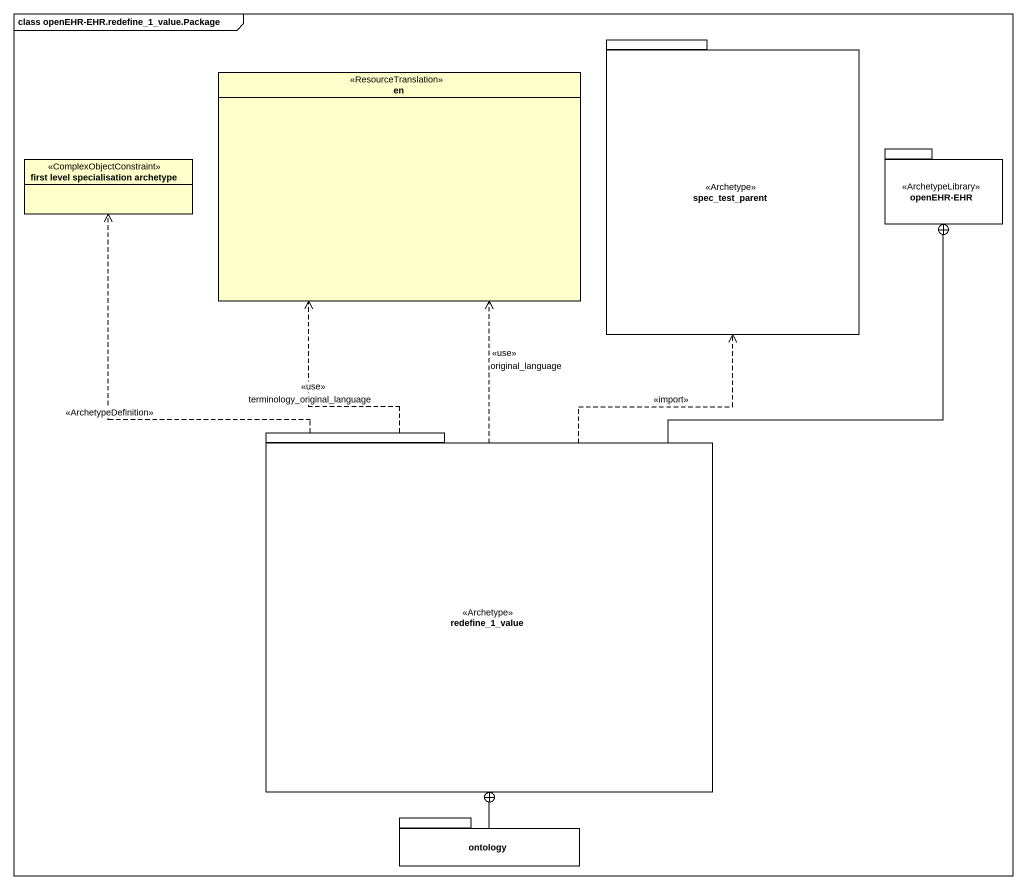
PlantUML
@startuml
mainframe class openEHR-EHR.redefine_1_value.Package
hide circle
hide empty members
package spec_test_parent <<Archetype>> {
}
enum en <<ResourceTranslation>>
class "first level specialisation archetype" as first_level_specialisation <<ComplexObjectConstraint>>
package "openEHR-EHR" as openEHR_EHR <<ArchetypeLibrary>> {
}
package redefine_1_value <<Archetype>> {
}
package ontology {
}
redefine_1_value .up.> spec_test_parent : <<import>>
redefine_1_value .up.> en : <<use>>\nterminology_original_language
redefine_1_value .up.> en : <<use>>\noriginal_language
redefine_1_value .up.> first_level_specialisation : <<ArchetypeDefinition>>
redefine_1_value -up-+ openEHR_EHR
ontology -up-+ redefine_1_value
@enduml
